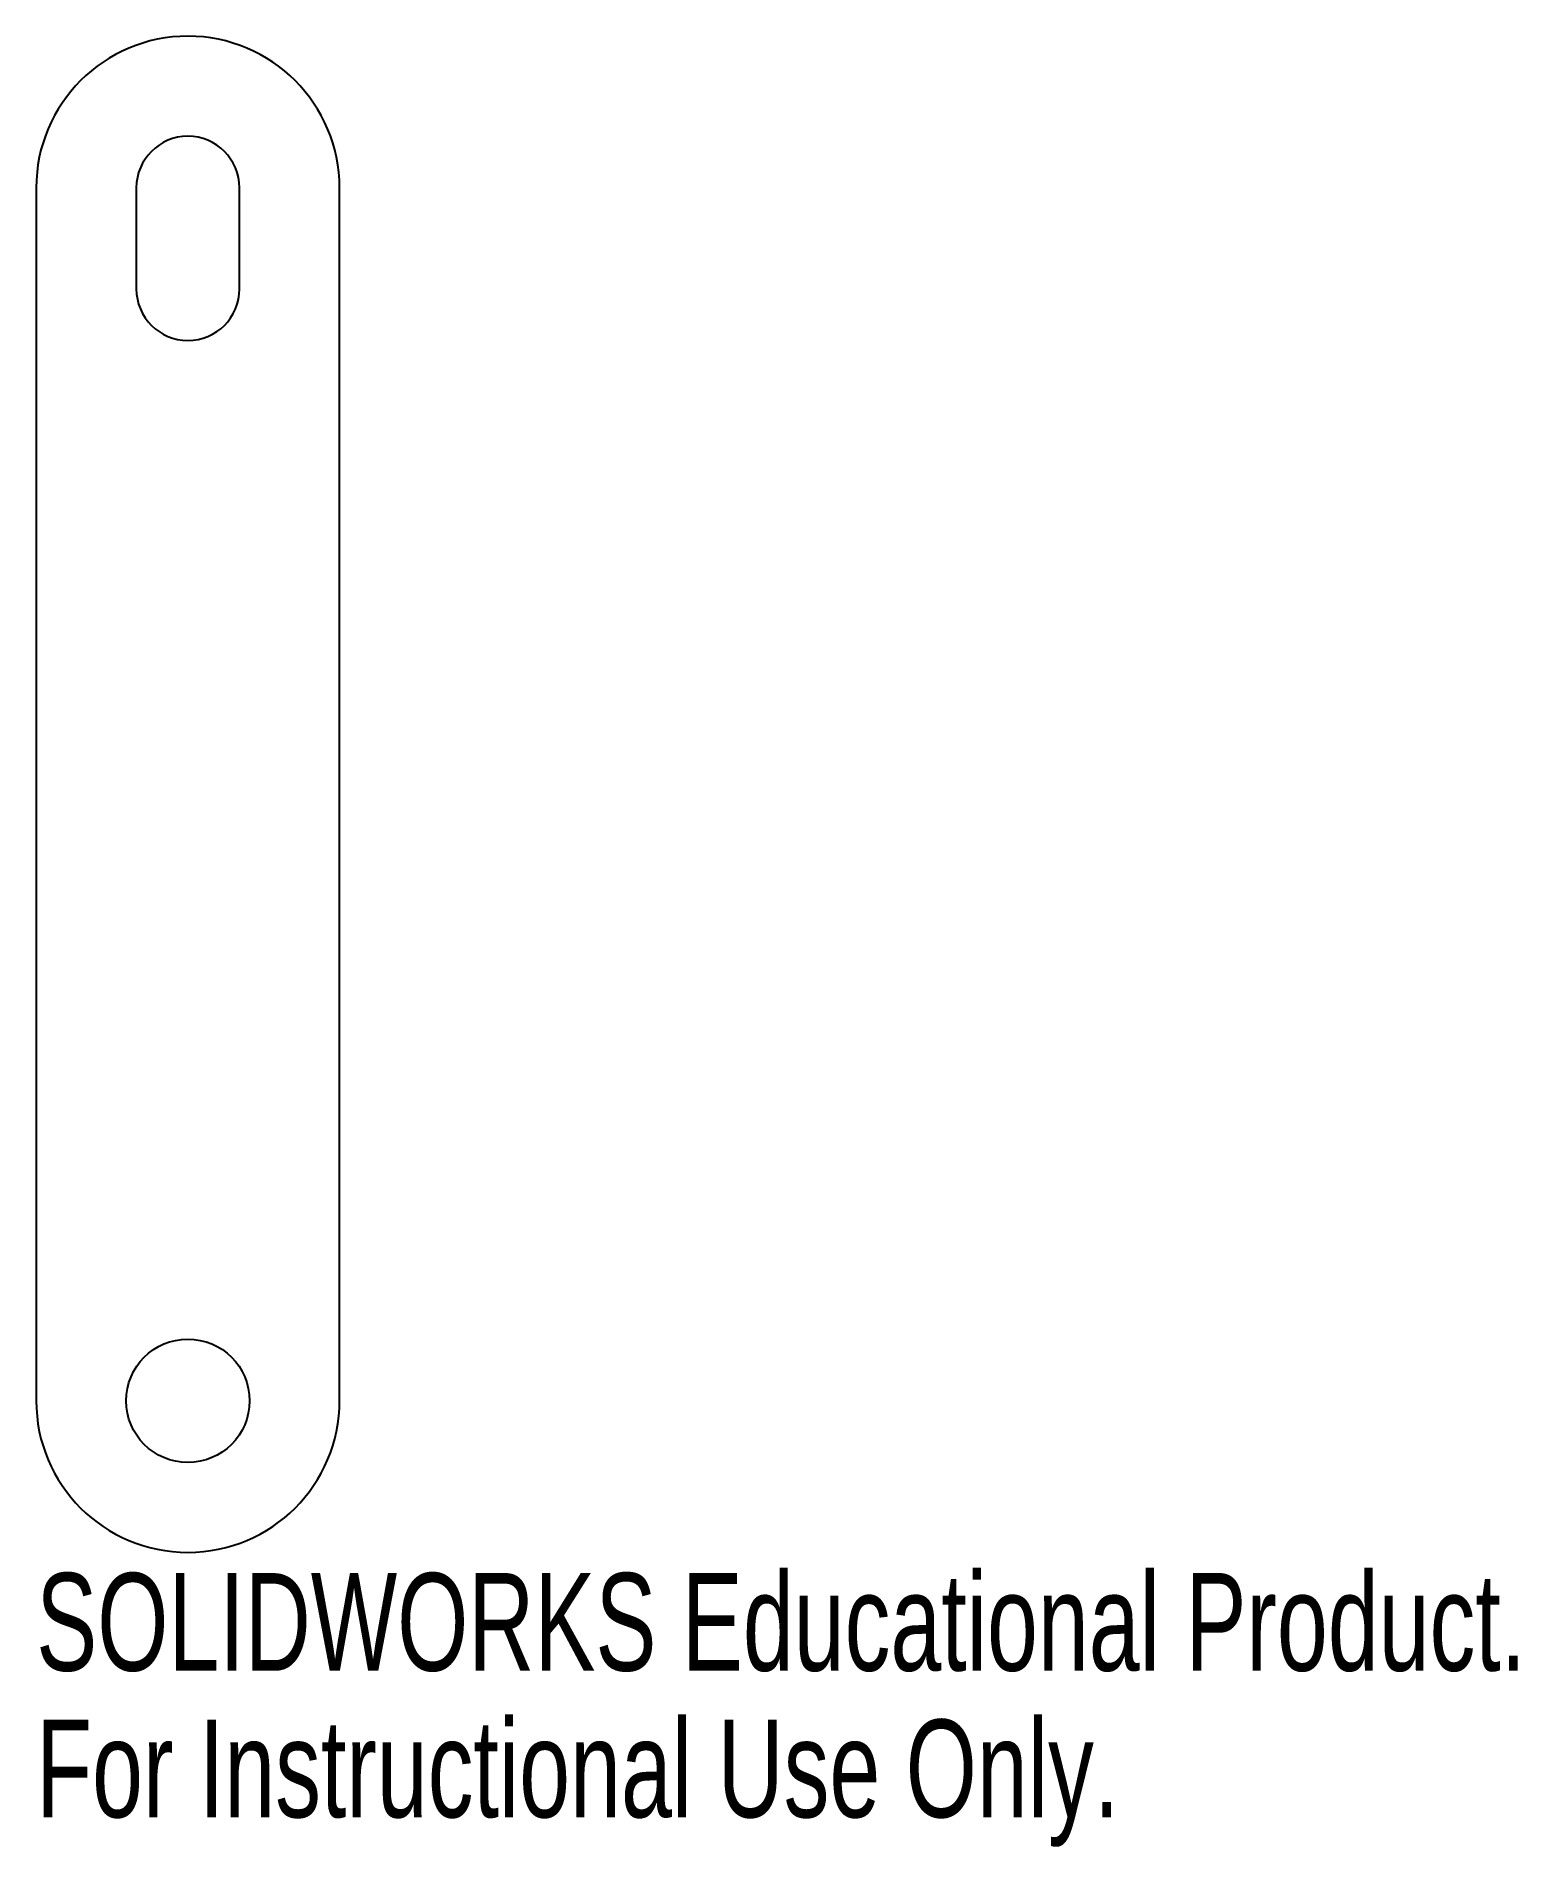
# Model space of a CAD drawing. Header units: millimetres. Extents: x -7.5 to 65.8, y -22.1 to 67.5.
import ezdxf

# ---------------------------------------------------------------- set-up
doc = ezdxf.new("R2010")
doc.units = ezdxf.units.MM
doc.styles.add('SLDTEXTSTYLE0', font='TXT', dxfattribs={"width": 0.7})

msp = doc.modelspace()

# ---------------------------------------------------------------- linework, layer by layer
at = {"color": 7, "linetype": 'Continuous', "lineweight": 25}
for p, q in [((-7.5, 60), (-7.5, 0)), ((-2.55, 60), (-2.55, 55)), ((2.55, 55), (2.55, 60)), ((7.5, 0), (7.5, 60))]:
    msp.add_line(p, q, dxfattribs=at)
msp.add_circle((0, 0), 3.05, dxfattribs=at)
for centre, radius, start, end in [((0, 60), 7.5, 0, 180), ((0, 60), 2.55, 0, 180), ((0, 55), 2.55, 180, 0), ((0, 0), 7.5, 180, 0)]:
    msp.add_arc(centre, radius, start, end, dxfattribs=at)

# ---------------------------------------------------------------- texts
at = {"color": 7, "linetype": 'Continuous', "char_height": 4.83362, "attachment_point": 1, "style": 'SLDTEXTSTYLE0'}
for s, insert in [('SOLIDWORKS Educational Product.', (-7.5, -8.52)), ('For Instructional Use Only.', (-7.5, -15.77))]:
    msp.add_mtext(s, dxfattribs=dict(at, insert=insert))

doc.saveas('drawing.dxf')
